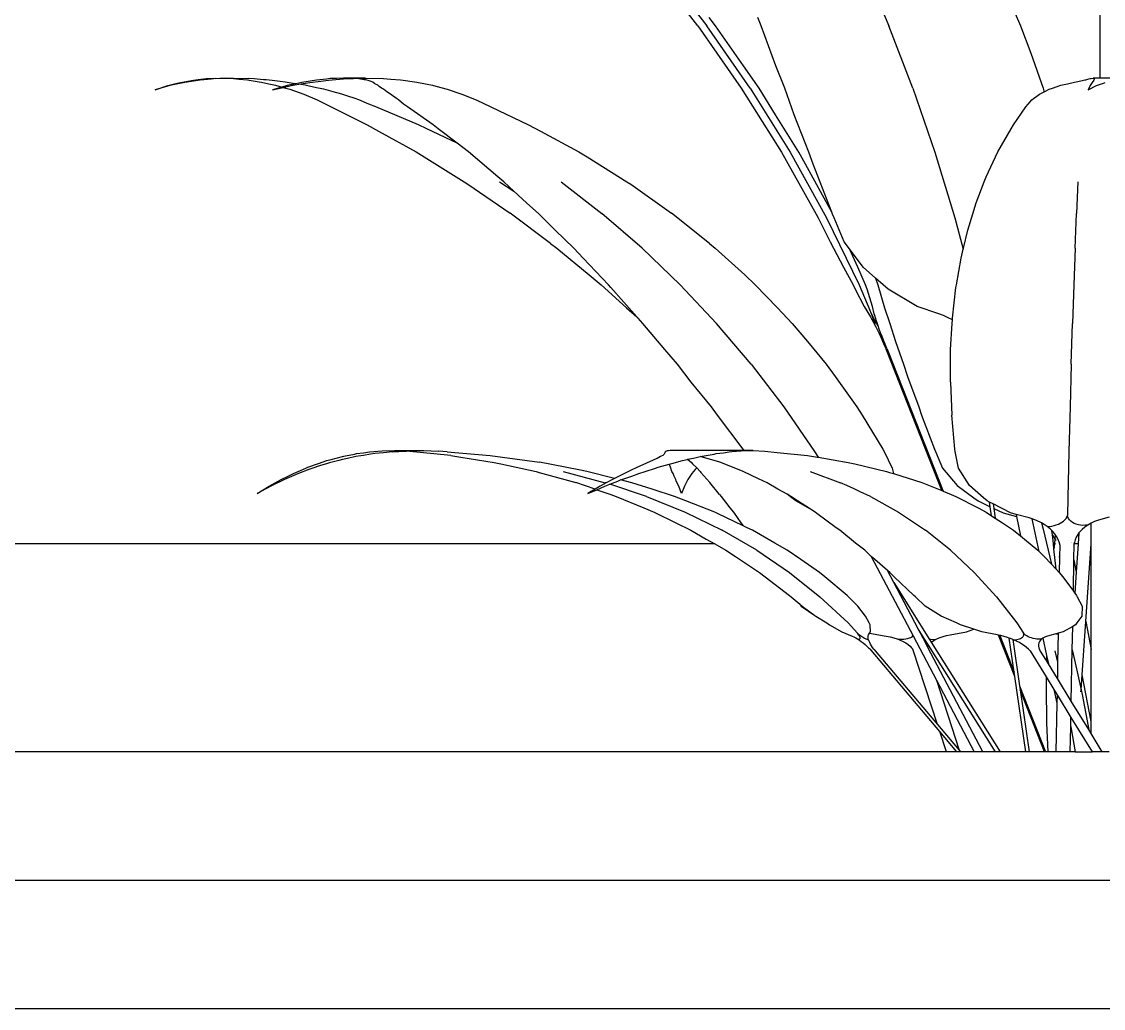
# Model space of a CAD drawing. Header units: metres. Extents: x 244.4 to 340.3, y -4.1 to 64.3.
# Drawn here: x 253.8587 to 254.28, y 7.2895 to 7.674 of the extents above; entities that cross this region are included whole.
import ezdxf

# ---------------------------------------------------------------- set-up
doc = ezdxf.new("R2010")
doc.units = ezdxf.units.M
doc.layers.add('Edges', color=7, linetype='Continuous')

# ---------------------------------------------------------------- blocks, each defined once
blk = doc.blocks.new('Novo+Sobrado2m fr')
for p, q in [((-1.30942, -1.56527), (-1.30942, -1.29382)), ((-1.46616, -1.54489), (-1.48433, -1.52138)), ((-1.48083, -1.52138), (-1.46263, -1.54489)), ((-1.40168, -1.52138), (-1.39167, -1.54489)), ((-1.34454, -1.53528), (-1.34046, -1.54489)), ((-1.45921, -1.54489), (-1.46174, -1.54162)), ((-1.44141, -1.54489), (-1.44273, -1.54162)), ((-1.46616, -1.54489), (-1.45869, -1.5556)), ((-1.44573, -1.56914), (-1.46263, -1.54489)), ((-1.44835, -1.56044), (-1.45921, -1.54489)), ((-1.43575, -1.56044), (-1.44141, -1.54489)), ((-1.38237, -1.56914), (-1.39167, -1.54489)), ((-1.34046, -1.54489), (-1.33637, -1.5556)), ((-1.45869, -1.5556), (-1.44923, -1.56914)), ((-1.33637, -1.5556), (-1.33164, -1.56914)), ((-1.4423, -1.56914), (-1.44835, -1.56044)), ((-1.43228, -1.56914), (-1.43575, -1.56044)), ((-1.67259, -1.56819), (-1.66891, -1.56724)), ((-1.66598, -1.56693), (-1.67178, -1.56819)), ((-1.66891, -1.56724), (-1.66764, -1.56693)), ((-1.66764, -1.56693), (-1.66479, -1.56641)), ((-1.66003, -1.56602), (-1.66598, -1.56693)), ((-1.66479, -1.56641), (-1.6626, -1.56602)), ((-1.6626, -1.56602), (-1.66071, -1.56581)), ((-1.66071, -1.56581), (-1.65749, -1.56547)), ((-1.65566, -1.56562), (-1.66003, -1.56602)), ((-1.65749, -1.56547), (-1.65228, -1.56527)), ((-1.65392, -1.56547), (-1.65566, -1.56562)), ((-1.65392, -1.56547), (-1.64994, -1.56534)), ((-1.65228, -1.56527), (-1.64763, -1.56527)), ((-1.65228, -1.56527), (-1.64994, -1.56534)), ((-1.64697, -1.56543), (-1.64994, -1.56534)), ((-1.64763, -1.56527), (-1.6411, -1.56543)), ((-1.64697, -1.56543), (-1.64477, -1.56565)), ((-1.64477, -1.56565), (-1.6416, -1.56595)), ((-1.6416, -1.56595), (-1.64084, -1.56608)), ((-1.63893, -1.5656), (-1.6411, -1.56543)), ((-1.64084, -1.56608), (-1.63698, -1.56669)), ((-1.63531, -1.56587), (-1.63893, -1.5656)), ((-1.63698, -1.56669), (-1.63615, -1.56682)), ((-1.63615, -1.56682), (-1.63319, -1.56749)), ((-1.63425, -1.56595), (-1.63531, -1.56587)), ((-1.63197, -1.56623), (-1.63425, -1.56595)), ((-1.62885, -1.5666), (-1.63197, -1.56623)), ((-1.62687, -1.56682), (-1.62885, -1.5666)), ((-1.62302, -1.56743), (-1.62687, -1.56682)), ((-1.62277, -1.56747), (-1.62302, -1.56743)), ((-1.62034, -1.56693), (-1.62277, -1.56747)), ((-1.6215, -1.56767), (-1.61901, -1.56724)), ((-1.61471, -1.56602), (-1.62034, -1.56693)), ((-1.61901, -1.56724), (-1.61725, -1.56693)), ((-1.61725, -1.56693), (-1.61297, -1.56641)), ((-1.61076, -1.56562), (-1.61471, -1.56602)), ((-1.61297, -1.56641), (-1.60993, -1.56602)), ((-1.60929, -1.56547), (-1.61076, -1.56562)), ((-1.60993, -1.56602), (-1.60711, -1.56581)), ((-1.60693, -1.56538), (-1.60929, -1.56547)), ((-1.60711, -1.56581), (-1.60267, -1.56547)), ((-1.60417, -1.56527), (-1.60693, -1.56538)), ((-1.59553, -1.56527), (-1.60417, -1.56527)), ((-1.60267, -1.56547), (-1.60031, -1.56541)), ((-1.60031, -1.56541), (-1.59553, -1.56527)), ((-1.59954, -1.56543), (-1.60031, -1.56541)), ((-1.59815, -1.5656), (-1.59954, -1.56543)), ((-1.5961, -1.56587), (-1.59815, -1.5656)), ((-1.59558, -1.56595), (-1.5961, -1.56587)), ((-1.59452, -1.56623), (-1.59558, -1.56595)), ((-1.59553, -1.56527), (-1.58862, -1.56543)), ((-1.59333, -1.5666), (-1.59452, -1.56623)), ((-1.59277, -1.56682), (-1.59333, -1.5666)), ((-1.5919, -1.56743), (-1.59277, -1.56682)), ((-1.59084, -1.56805), (-1.5919, -1.56743)), ((-1.58862, -1.56543), (-1.58577, -1.56565)), ((-1.58577, -1.56565), (-1.58192, -1.56595)), ((-1.58192, -1.56595), (-1.58097, -1.56608)), ((-1.58097, -1.56608), (-1.57644, -1.56669)), ((-1.57644, -1.56669), (-1.57552, -1.56682)), ((-1.57552, -1.56682), (-1.57219, -1.56749)), ((-1.32474, -1.56805), (-1.32217, -1.56743)), ((-1.32217, -1.56743), (-1.31942, -1.56682)), ((-1.31942, -1.56682), (-1.31814, -1.5666)), ((-1.31814, -1.5666), (-1.31645, -1.56623)), ((-1.31645, -1.56623), (-1.31544, -1.56595)), ((-1.31544, -1.56595), (-1.315, -1.56587)), ((-1.315, -1.56587), (-1.31379, -1.5656)), ((-1.31379, -1.5656), (-1.31325, -1.56543)), ((-1.31247, -1.56693), (-1.31326, -1.56819)), ((-1.31325, -1.56543), (-1.31286, -1.56539)), ((-1.31286, -1.56539), (-1.3122, -1.56529)), ((-1.31192, -1.56602), (-1.31247, -1.56693)), ((-1.3122, -1.56529), (-1.31212, -1.56527)), ((-1.31212, -1.56527), (-1.31182, -1.56538)), ((-1.30942, -1.56527), (-1.31212, -1.56527)), ((-1.31173, -1.56562), (-1.31192, -1.56602)), ((-1.31182, -1.56538), (-1.31177, -1.56547)), ((-1.31177, -1.56547), (-1.31173, -1.56562)), ((-1.3108, -1.56819), (-1.30816, -1.56724)), ((-1.298, -1.56527), (-1.30942, -1.56527)), ((-1.30816, -1.56724), (-1.30742, -1.56693)), ((-1.67178, -1.56819), (-1.67748, -1.56979)), ((-1.67748, -1.56979), (-1.67259, -1.56819)), ((-1.63319, -1.56749), (-1.63062, -1.56805)), ((-1.62811, -1.56876), (-1.63178, -1.56979)), ((-1.63178, -1.56979), (-1.62768, -1.56888)), ((-1.63062, -1.56805), (-1.6294, -1.5684)), ((-1.6294, -1.5684), (-1.62811, -1.56876)), ((-1.62607, -1.56819), (-1.62811, -1.56876)), ((-1.62768, -1.56888), (-1.62456, -1.56819)), ((-1.62768, -1.56888), (-1.62507, -1.56962)), ((-1.62277, -1.56747), (-1.62607, -1.56819)), ((-1.62507, -1.56962), (-1.61965, -1.57153)), ((-1.62456, -1.56819), (-1.6215, -1.56767)), ((-1.61913, -1.56805), (-1.6215, -1.56767)), ((-1.61965, -1.57153), (-1.6144, -1.57378)), ((-1.61703, -1.56849), (-1.61913, -1.56805)), ((-1.61406, -1.56912), (-1.61703, -1.56849)), ((-1.61175, -1.56962), (-1.61406, -1.56912)), ((-1.60818, -1.57058), (-1.61175, -1.56962)), ((-1.60475, -1.57153), (-1.60818, -1.57058)), ((-1.60244, -1.5723), (-1.60475, -1.57153)), ((-1.59027, -1.56849), (-1.59084, -1.56805)), ((-1.58933, -1.56912), (-1.59027, -1.56849)), ((-1.58851, -1.56962), (-1.58933, -1.56912)), ((-1.58722, -1.57058), (-1.58851, -1.56962)), ((-1.5858, -1.57153), (-1.58722, -1.57058)), ((-1.58482, -1.5723), (-1.5858, -1.57153)), ((-1.57219, -1.56749), (-1.56947, -1.56805)), ((-1.56947, -1.56805), (-1.56816, -1.5684)), ((-1.56816, -1.5684), (-1.56373, -1.56962)), ((-1.56373, -1.56962), (-1.55809, -1.57153)), ((-1.55809, -1.57153), (-1.55253, -1.57378)), ((-1.44923, -1.56914), (-1.44479, -1.57623)), ((-1.44573, -1.56914), (-1.43018, -1.59409)), ((-1.43584, -1.57951), (-1.4423, -1.56914)), ((-1.42857, -1.57951), (-1.43228, -1.56914)), ((-1.38237, -1.56914), (-1.37382, -1.59409)), ((-1.33412, -1.5723), (-1.33299, -1.57153)), ((-1.33299, -1.57153), (-1.33126, -1.57058)), ((-1.33164, -1.56914), (-1.33129, -1.57027)), ((-1.33129, -1.57027), (-1.33092, -1.57042)), ((-1.33129, -1.57027), (-1.3312, -1.57055)), ((-1.33126, -1.57058), (-1.3312, -1.57055)), ((-1.3312, -1.57055), (-1.33092, -1.57042)), ((-1.33092, -1.57042), (-1.32925, -1.56962)), ((-1.32925, -1.56962), (-1.32794, -1.56912)), ((-1.32794, -1.56912), (-1.32612, -1.56849)), ((-1.32612, -1.56849), (-1.32474, -1.56805)), ((-1.31326, -1.56819), (-1.31414, -1.56979)), ((-1.31414, -1.56979), (-1.3108, -1.56819)), ((-1.6144, -1.57378), (-1.60897, -1.57648)), ((-1.59964, -1.57326), (-1.60244, -1.5723)), ((-1.59814, -1.57378), (-1.59964, -1.57326)), ((-1.59425, -1.57535), (-1.59814, -1.57378)), ((-1.59161, -1.57644), (-1.59425, -1.57535)), ((-1.58353, -1.57326), (-1.58482, -1.5723)), ((-1.58276, -1.57378), (-1.58353, -1.57326)), ((-1.58076, -1.57535), (-1.58276, -1.57378)), ((-1.57925, -1.57644), (-1.58076, -1.57535)), ((-1.55253, -1.57378), (-1.54672, -1.57648)), ((-1.33835, -1.57644), (-1.33748, -1.57535)), ((-1.33748, -1.57535), (-1.33597, -1.57378)), ((-1.33597, -1.57378), (-1.33537, -1.57326)), ((-1.33537, -1.57326), (-1.33412, -1.5723)), ((-1.60897, -1.57648), (-1.59492, -1.58342)), ((-1.57498, -1.58342), (-1.59161, -1.57644)), ((-1.56918, -1.58342), (-1.57925, -1.57644)), ((-1.54672, -1.57648), (-1.5321, -1.58342)), ((-1.44479, -1.57623), (-1.43358, -1.59409)), ((-1.4268, -1.59409), (-1.43584, -1.57951)), ((-1.42285, -1.59409), (-1.42857, -1.57951)), ((-1.34314, -1.58342), (-1.33835, -1.57644)), ((-1.59492, -1.58342), (-1.59048, -1.58591)), ((-1.57173, -1.58496), (-1.57498, -1.58342)), ((-1.56725, -1.58496), (-1.56918, -1.58342)), ((-1.5321, -1.58342), (-1.52743, -1.58591)), ((-1.34412, -1.58496), (-1.34314, -1.58342)), ((-1.59048, -1.58591), (-1.57582, -1.59405)), ((-1.55991, -1.59061), (-1.57173, -1.58496)), ((-1.55991, -1.59061), (-1.56725, -1.58496)), ((-1.52743, -1.58591), (-1.51248, -1.59405)), ((-1.34928, -1.59402), (-1.34412, -1.58496)), ((-1.55548, -1.59402), (-1.55991, -1.59061)), ((-1.57582, -1.59405), (-1.57273, -1.59598)), ((-1.57273, -1.59598), (-1.55713, -1.60563)), ((-1.54406, -1.6037), (-1.55548, -1.59402)), ((-1.51248, -1.59405), (-1.5093, -1.59598)), ((-1.5093, -1.59598), (-1.49376, -1.60563)), ((-1.43358, -1.59409), (-1.42, -1.61832)), ((-1.43018, -1.59409), (-1.41601, -1.61966)), ((-1.42421, -1.5988), (-1.4268, -1.59409)), ((-1.42119, -1.5988), (-1.42285, -1.59409)), ((-1.37382, -1.59409), (-1.36603, -1.61966)), ((-1.3538, -1.6037), (-1.34928, -1.59402)), ((-1.41396, -1.6175), (-1.42421, -1.5988)), ((-1.41396, -1.6175), (-1.42119, -1.5988)), ((-1.54171, -1.60563), (-1.54406, -1.6037)), ((-1.35458, -1.60563), (-1.3538, -1.6037)), ((-1.55713, -1.60563), (-1.55566, -1.60664)), ((-1.55566, -1.60664), (-1.53925, -1.61787)), ((-1.54335, -1.60563), (-1.53779, -1.60925)), ((-1.53779, -1.60925), (-1.54171, -1.60563)), ((-1.53282, -1.61385), (-1.53779, -1.60925)), ((-1.51939, -1.60563), (-1.50349, -1.618)), ((-1.49376, -1.60563), (-1.49229, -1.60664)), ((-1.49229, -1.60664), (-1.47637, -1.61787)), ((-1.35769, -1.61385), (-1.35458, -1.60563)), ((-1.31809, -1.60563), (-1.31865, -1.618)), ((-1.52355, -1.62967), (-1.53925, -1.61787)), ((-1.52804, -1.61813), (-1.53282, -1.61385)), ((-1.48785, -1.63153), (-1.50349, -1.618)), ((-1.4616, -1.62967), (-1.47637, -1.61787)), ((-1.41364, -1.61832), (-1.41396, -1.6175)), ((-1.35906, -1.61813), (-1.35769, -1.61385)), ((-1.31921, -1.63153), (-1.31865, -1.618)), ((-1.52174, -1.62445), (-1.52804, -1.61813)), ((-1.42, -1.61832), (-1.41925, -1.61966)), ((-1.41925, -1.61966), (-1.4146, -1.629)), ((-1.41601, -1.61966), (-1.40326, -1.6458)), ((-1.41302, -1.61966), (-1.41364, -1.61832)), ((-1.40912, -1.629), (-1.41302, -1.61966)), ((-1.36603, -1.61966), (-1.36276, -1.63187)), ((-1.36096, -1.62445), (-1.35906, -1.61813)), ((-1.51445, -1.63153), (-1.52174, -1.62445)), ((-1.36268, -1.63153), (-1.36096, -1.62445)), ((-1.52355, -1.62967), (-1.52105, -1.63153)), ((-1.4616, -1.62967), (-1.45933, -1.63153)), ((-1.4146, -1.629), (-1.40941, -1.63896)), ((-1.40705, -1.63179), (-1.40912, -1.629)), ((-1.52105, -1.63153), (-1.50843, -1.64196)), ((-1.51081, -1.63548), (-1.51445, -1.63153)), ((-1.48785, -1.63153), (-1.47301, -1.64579)), ((-1.45933, -1.63153), (-1.44785, -1.64196)), ((-1.40378, -1.63896), (-1.40705, -1.63179)), ((-1.40173, -1.63896), (-1.40705, -1.63179)), ((-1.36359, -1.63548), (-1.36276, -1.63187)), ((-1.36276, -1.63187), (-1.36268, -1.63153)), ((-1.31921, -1.63153), (-1.31973, -1.64579)), ((-1.50095, -1.64579), (-1.51081, -1.63548)), ((-1.40941, -1.63896), (-1.40566, -1.6458)), ((-1.40086, -1.6458), (-1.40378, -1.63896)), ((-1.39694, -1.64315), (-1.40173, -1.63896)), ((-1.3654, -1.64579), (-1.36359, -1.63548)), ((-1.50843, -1.64196), (-1.50373, -1.64579)), ((-1.44785, -1.64196), (-1.44376, -1.64579)), ((-1.39694, -1.64315), (-1.39606, -1.64579)), ((-1.39391, -1.6458), (-1.39694, -1.64315)), ((-1.50373, -1.64579), (-1.49386, -1.65471)), ((-1.5, -1.6469), (-1.50095, -1.64579)), ((-1.48993, -1.65822), (-1.5, -1.6469)), ((-1.47301, -1.64579), (-1.45884, -1.66088)), ((-1.44376, -1.64579), (-1.43512, -1.65471)), ((-1.40566, -1.6458), (-1.40482, -1.64755)), ((-1.40326, -1.6458), (-1.39908, -1.65566)), ((-1.40022, -1.64755), (-1.40086, -1.6458)), ((-1.39606, -1.64579), (-1.39341, -1.65471)), ((-1.39199, -1.64755), (-1.39391, -1.6458)), ((-1.36694, -1.65878), (-1.36558, -1.6469)), ((-1.36558, -1.6469), (-1.3654, -1.64579)), ((-1.31973, -1.64579), (-1.32023, -1.66088)), ((-1.40482, -1.64755), (-1.40131, -1.65423)), ((-1.39806, -1.65423), (-1.40022, -1.64755)), ((-1.38066, -1.65423), (-1.39199, -1.64755)), ((-1.49386, -1.65471), (-1.48993, -1.65822)), ((-1.43512, -1.65471), (-1.42934, -1.66088)), ((-1.40131, -1.65423), (-1.39886, -1.65825)), ((-1.39872, -1.65652), (-1.39908, -1.65566)), ((-1.39871, -1.65649), (-1.39908, -1.65566)), ((-1.39738, -1.65708), (-1.39806, -1.65423)), ((-1.39341, -1.65471), (-1.39129, -1.66088)), ((-1.37227, -1.65708), (-1.38066, -1.65423)), ((-1.48942, -1.65878), (-1.48993, -1.65822)), ((-1.48749, -1.66088), (-1.48942, -1.65878)), ((-1.39886, -1.65825), (-1.39842, -1.65903)), ((-1.39839, -1.65736), (-1.39872, -1.65652)), ((-1.39834, -1.6573), (-1.39871, -1.65649)), ((-1.39842, -1.65903), (-1.39793, -1.65995)), ((-1.39808, -1.65815), (-1.39839, -1.65736)), ((-1.39799, -1.65806), (-1.39834, -1.6573)), ((-1.39781, -1.65888), (-1.39808, -1.65815)), ((-1.39765, -1.65877), (-1.39799, -1.65806)), ((-1.39793, -1.65995), (-1.3974, -1.661)), ((-1.39758, -1.65953), (-1.39781, -1.65888)), ((-1.39733, -1.65943), (-1.39765, -1.65877)), ((-1.3974, -1.66008), (-1.39758, -1.65953)), ((-1.39726, -1.66054), (-1.3974, -1.66008)), ((-1.3972, -1.65779), (-1.39738, -1.65708)), ((-1.39703, -1.66002), (-1.39733, -1.65943)), ((-1.39696, -1.65862), (-1.3972, -1.65779)), ((-1.39676, -1.66053), (-1.39703, -1.66002)), ((-1.39666, -1.65957), (-1.39696, -1.65862)), ((-1.3963, -1.66064), (-1.39666, -1.65957)), ((-1.37042, -1.65779), (-1.37227, -1.65708)), ((-1.36861, -1.65862), (-1.37042, -1.65779)), ((-1.36698, -1.6595), (-1.36861, -1.65862)), ((-1.36707, -1.66088), (-1.36698, -1.6595)), ((-1.36698, -1.6595), (-1.36694, -1.65878)), ((-1.47902, -1.67106), (-1.48749, -1.66088)), ((-1.44536, -1.67676), (-1.45884, -1.66088)), ((-1.42934, -1.66088), (-1.42339, -1.66789)), ((-1.3974, -1.661), (-1.39682, -1.66216)), ((-1.3974, -1.661), (-1.39726, -1.66116)), ((-1.39718, -1.66088), (-1.39726, -1.66054)), ((-1.39726, -1.66116), (-1.39718, -1.66119)), ((-1.39715, -1.6611), (-1.39718, -1.66088)), ((-1.39718, -1.66119), (-1.39715, -1.6611)), ((-1.39682, -1.66216), (-1.3962, -1.66343)), ((-1.39651, -1.66097), (-1.39676, -1.66053)), ((-1.3963, -1.66132), (-1.39651, -1.66097)), ((-1.39589, -1.66182), (-1.3963, -1.66064)), ((-1.39613, -1.66158), (-1.3963, -1.66132)), ((-1.3962, -1.66343), (-1.39556, -1.66479)), ((-1.39599, -1.66175), (-1.39613, -1.66158)), ((-1.39589, -1.66182), (-1.39599, -1.66175)), ((-1.39544, -1.6631), (-1.39589, -1.66182)), ((-1.39493, -1.66446), (-1.39544, -1.6631)), ((-1.39129, -1.66088), (-1.38912, -1.66789)), ((-1.36766, -1.67106), (-1.36707, -1.66088)), ((-1.3207, -1.67676), (-1.32023, -1.66088)), ((-1.42339, -1.66789), (-1.41613, -1.67676)), ((-1.39556, -1.66479), (-1.3949, -1.66622)), ((-1.39438, -1.6659), (-1.39493, -1.66446)), ((-1.3949, -1.66622), (-1.39422, -1.66772)), ((-1.39379, -1.66741), (-1.39438, -1.6659)), ((-1.39422, -1.66772), (-1.39353, -1.66927)), ((-1.39317, -1.66898), (-1.39379, -1.66741)), ((-1.38912, -1.66789), (-1.38598, -1.67676)), ((-1.47411, -1.67676), (-1.47902, -1.67106)), ((-1.39353, -1.66927), (-1.3928, -1.67084)), ((-1.39252, -1.67058), (-1.39317, -1.66898)), ((-1.39253, -1.67153), (-1.3928, -1.67084)), ((-1.3711, -1.72601), (-1.39253, -1.67153)), ((-1.39252, -1.67058), (-1.39242, -1.67085)), ((-1.39242, -1.67085), (-1.39185, -1.67222)), ((-1.39185, -1.67222), (-1.37062, -1.72621)), ((-1.3677, -1.67676), (-1.36766, -1.67106)), ((-1.46872, -1.68367), (-1.47411, -1.67676)), ((-1.44536, -1.67676), (-1.43261, -1.6934)), ((-1.41613, -1.67676), (-1.41264, -1.68149)), ((-1.38598, -1.67676), (-1.38445, -1.68149)), ((-1.36774, -1.68367), (-1.3677, -1.67676)), ((-1.3207, -1.67676), (-1.32115, -1.6934)), ((-1.46086, -1.6934), (-1.46872, -1.68367)), ((-1.41264, -1.68149), (-1.40418, -1.6934)), ((-1.38445, -1.68149), (-1.3801, -1.6934)), ((-1.36774, -1.68367), (-1.36719, -1.69659)), ((-1.45852, -1.69659), (-1.46086, -1.6934)), ((-1.43261, -1.6934), (-1.42062, -1.71074)), ((-1.40418, -1.6934), (-1.40217, -1.69659)), ((-1.3801, -1.6934), (-1.37898, -1.69659)), ((-1.32115, -1.6934), (-1.32158, -1.71074)), ((-1.44844, -1.70983), (-1.45852, -1.69659)), ((-1.40217, -1.69659), (-1.39408, -1.70983)), ((-1.37898, -1.69659), (-1.374, -1.70983)), ((-1.366, -1.70983), (-1.36719, -1.69659)), ((-1.59405, -1.7109), (-1.58907, -1.7105)), ((-1.58907, -1.7105), (-1.58423, -1.7104)), ((-1.58524, -1.7109), (-1.58001, -1.71057)), ((-1.58423, -1.7104), (-1.5728, -1.7104)), ((-1.58423, -1.7104), (-1.58001, -1.71057)), ((-1.58001, -1.71057), (-1.57955, -1.71059)), ((-1.56232, -1.71234), (-1.57955, -1.71059)), ((-1.5728, -1.7104), (-1.56709, -1.71059)), ((-1.56374, -1.71088), (-1.56709, -1.71059)), ((-1.47839, -1.71063), (-1.47869, -1.71079)), ((-1.47806, -1.7105), (-1.47839, -1.71063)), ((-1.47755, -1.71045), (-1.47806, -1.7105)), ((-1.47686, -1.7104), (-1.47755, -1.71045)), ((-1.44798, -1.7104), (-1.47686, -1.7104)), ((-1.45284, -1.71081), (-1.44921, -1.7105)), ((-1.44921, -1.7105), (-1.44459, -1.7104)), ((-1.44798, -1.7104), (-1.44844, -1.70983)), ((-1.44459, -1.7104), (-1.44798, -1.7104)), ((-1.44459, -1.7104), (-1.44003, -1.71059)), ((-1.44003, -1.71059), (-1.43526, -1.71108)), ((-1.39408, -1.70983), (-1.39357, -1.71074)), ((-1.374, -1.70983), (-1.37359, -1.71074)), ((-1.36583, -1.71074), (-1.366, -1.70983)), ((-1.6139, -1.71538), (-1.61058, -1.71432)), ((-1.61058, -1.71432), (-1.60898, -1.71383)), ((-1.60596, -1.71421), (-1.60959, -1.71517)), ((-1.60898, -1.71383), (-1.60695, -1.7133)), ((-1.60695, -1.7133), (-1.60403, -1.71256)), ((-1.60448, -1.71383), (-1.60596, -1.71421)), ((-1.60255, -1.71342), (-1.60448, -1.71383)), ((-1.60403, -1.71256), (-1.60334, -1.71242)), ((-1.60334, -1.71242), (-1.59981, -1.71173)), ((-1.59934, -1.71275), (-1.60255, -1.71342)), ((-1.59981, -1.71173), (-1.59905, -1.71158)), ((-1.5984, -1.71256), (-1.59934, -1.71275)), ((-1.59905, -1.71158), (-1.59637, -1.71121)), ((-1.5964, -1.71225), (-1.5984, -1.71256)), ((-1.59366, -1.71184), (-1.5964, -1.71225)), ((-1.59637, -1.71121), (-1.59405, -1.7109)), ((-1.59194, -1.71158), (-1.59366, -1.71184)), ((-1.58861, -1.71125), (-1.59194, -1.71158)), ((-1.58524, -1.7109), (-1.58861, -1.71125)), ((-1.56374, -1.71088), (-1.54703, -1.71234)), ((-1.56232, -1.71234), (-1.55841, -1.71296)), ((-1.55841, -1.71296), (-1.54551, -1.71498)), ((-1.54703, -1.71234), (-1.52785, -1.71497)), ((-1.48373, -1.71421), (-1.48588, -1.71517)), ((-1.48297, -1.71383), (-1.48373, -1.71421)), ((-1.482, -1.71342), (-1.48297, -1.71383)), ((-1.48066, -1.71275), (-1.482, -1.71342)), ((-1.48036, -1.71256), (-1.48066, -1.71275)), ((-1.47976, -1.71225), (-1.48036, -1.71256)), ((-1.47922, -1.71184), (-1.47976, -1.71225)), ((-1.47907, -1.71158), (-1.47922, -1.71184)), ((-1.47904, -1.71125), (-1.47907, -1.71158)), ((-1.47881, -1.7109), (-1.47904, -1.71125)), ((-1.47869, -1.71079), (-1.47881, -1.7109)), ((-1.47632, -1.71538), (-1.47213, -1.71432)), ((-1.47213, -1.71432), (-1.47025, -1.71383)), ((-1.47025, -1.71383), (-1.47011, -1.7138)), ((-1.47011, -1.7138), (-1.46777, -1.7133)), ((-1.47011, -1.7138), (-1.46865, -1.71498)), ((-1.46777, -1.7133), (-1.46524, -1.71274)), ((-1.46524, -1.71274), (-1.46445, -1.71256)), ((-1.45758, -1.71497), (-1.46524, -1.71274)), ((-1.46445, -1.71256), (-1.46363, -1.71242)), ((-1.46363, -1.71242), (-1.45976, -1.71173)), ((-1.45976, -1.71173), (-1.45899, -1.71158)), ((-1.45899, -1.71158), (-1.45618, -1.71121)), ((-1.45618, -1.71121), (-1.45393, -1.7109)), ((-1.45393, -1.7109), (-1.45284, -1.71081)), ((-1.43526, -1.71108), (-1.42338, -1.71234)), ((-1.42338, -1.71234), (-1.41958, -1.71296)), ((-1.42062, -1.71074), (-1.41921, -1.71302)), ((-1.41958, -1.71296), (-1.41921, -1.71302)), ((-1.41921, -1.71302), (-1.40754, -1.71498)), ((-1.39357, -1.71074), (-1.39038, -1.71718)), ((-1.37359, -1.71074), (-1.37087, -1.71718)), ((-1.36465, -1.71718), (-1.36583, -1.71074)), ((-1.32158, -1.71074), (-1.32197, -1.72876)), ((-1.6236, -1.7193), (-1.62181, -1.7185)), ((-1.62181, -1.7185), (-1.61878, -1.7172)), ((-1.61763, -1.71779), (-1.62163, -1.7193)), ((-1.61878, -1.7172), (-1.61798, -1.7169)), ((-1.61798, -1.7169), (-1.6139, -1.71538)), ((-1.61605, -1.7172), (-1.61763, -1.71779)), ((-1.61351, -1.71638), (-1.61605, -1.7172)), ((-1.61034, -1.71538), (-1.61351, -1.71638)), ((-1.60959, -1.71517), (-1.61034, -1.71538)), ((-1.54551, -1.71498), (-1.54281, -1.71557)), ((-1.54281, -1.71557), (-1.52916, -1.71852)), ((-1.52916, -1.71852), (-1.52789, -1.71888)), ((-1.52789, -1.71888), (-1.51363, -1.72285)), ((-1.51244, -1.71793), (-1.52785, -1.71497)), ((-1.5186, -1.71852), (-1.5022, -1.7229)), ((-1.5094, -1.71852), (-1.51244, -1.71793)), ((-1.49855, -1.72125), (-1.5094, -1.71852)), ((-1.49153, -1.71779), (-1.49472, -1.7193)), ((-1.49036, -1.7172), (-1.49153, -1.71779)), ((-1.4885, -1.71638), (-1.49036, -1.7172)), ((-1.48915, -1.7193), (-1.48661, -1.7185)), ((-1.48638, -1.71538), (-1.4885, -1.71638)), ((-1.48661, -1.7185), (-1.48265, -1.7172)), ((-1.48588, -1.71517), (-1.48638, -1.71538)), ((-1.48265, -1.7172), (-1.48154, -1.7169)), ((-1.48154, -1.7169), (-1.47727, -1.71565)), ((-1.47727, -1.71565), (-1.47632, -1.71538)), ((-1.47684, -1.7169), (-1.47727, -1.71565)), ((-1.47666, -1.7172), (-1.47684, -1.7169)), ((-1.4762, -1.7185), (-1.47666, -1.7172)), ((-1.47574, -1.7193), (-1.4762, -1.7185)), ((-1.46865, -1.71498), (-1.46816, -1.71557)), ((-1.46722, -1.71779), (-1.4685, -1.7193)), ((-1.46816, -1.71557), (-1.46656, -1.71716)), ((-1.46662, -1.7172), (-1.46722, -1.71779)), ((-1.46656, -1.71716), (-1.46662, -1.7172)), ((-1.46656, -1.71716), (-1.46519, -1.71852)), ((-1.46519, -1.71852), (-1.46492, -1.71888)), ((-1.46492, -1.71888), (-1.46143, -1.72285)), ((-1.45001, -1.71793), (-1.45758, -1.71497)), ((-1.44841, -1.71852), (-1.45001, -1.71793)), ((-1.44246, -1.72143), (-1.44841, -1.71852)), ((-1.42242, -1.71852), (-1.41053, -1.7229)), ((-1.40754, -1.71498), (-1.40497, -1.71557)), ((-1.40497, -1.71557), (-1.39259, -1.71852)), ((-1.39259, -1.71852), (-1.39141, -1.71888)), ((-1.39141, -1.71888), (-1.38989, -1.71936)), ((-1.39038, -1.71718), (-1.38989, -1.71936)), ((-1.37087, -1.71718), (-1.36506, -1.72405)), ((-1.36036, -1.72405), (-1.36465, -1.71718)), ((-1.63311, -1.72426), (-1.62959, -1.7223)), ((-1.62711, -1.72165), (-1.63249, -1.72426)), ((-1.62959, -1.7223), (-1.62838, -1.72165)), ((-1.62838, -1.72165), (-1.62567, -1.7203)), ((-1.62163, -1.7193), (-1.62711, -1.72165)), ((-1.62567, -1.7203), (-1.6236, -1.7193)), ((-1.50611, -1.72544), (-1.51363, -1.72285)), ((-1.50185, -1.72302), (-1.50413, -1.72426)), ((-1.50185, -1.72302), (-1.5022, -1.7229)), ((-1.49935, -1.72165), (-1.50185, -1.72302)), ((-1.5004, -1.7235), (-1.49733, -1.7223)), ((-1.49855, -1.72125), (-1.49935, -1.72165)), ((-1.49472, -1.7193), (-1.49855, -1.72125)), ((-1.49733, -1.7223), (-1.4962, -1.72184)), ((-1.4962, -1.72184), (-1.49575, -1.72165)), ((-1.49185, -1.72294), (-1.4962, -1.72184)), ((-1.49575, -1.72165), (-1.49188, -1.7203)), ((-1.49188, -1.7203), (-1.48915, -1.7193)), ((-1.48395, -1.72544), (-1.49185, -1.72294)), ((-1.47541, -1.7203), (-1.47574, -1.7193)), ((-1.4747, -1.72165), (-1.47541, -1.7203)), ((-1.47451, -1.7223), (-1.4747, -1.72165)), ((-1.47358, -1.72426), (-1.47451, -1.7223)), ((-1.47001, -1.72165), (-1.47129, -1.72426)), ((-1.4685, -1.7193), (-1.47001, -1.72165)), ((-1.4577, -1.72751), (-1.46143, -1.72285)), ((-1.43918, -1.72294), (-1.44246, -1.72143)), ((-1.43492, -1.72544), (-1.43918, -1.72294)), ((-1.40813, -1.72399), (-1.41053, -1.7229)), ((-1.38989, -1.71936), (-1.37888, -1.72285)), ((-1.37888, -1.72285), (-1.3711, -1.72601)), ((-1.63249, -1.72426), (-1.63781, -1.72711)), ((-1.63781, -1.72711), (-1.63311, -1.72426)), ((-1.50611, -1.72544), (-1.50893, -1.72711)), ((-1.50893, -1.72711), (-1.50553, -1.72564)), ((-1.50413, -1.72426), (-1.50611, -1.72544)), ((-1.50553, -1.72564), (-1.50237, -1.72426)), ((-1.50553, -1.72564), (-1.50008, -1.72751)), ((-1.50237, -1.72426), (-1.5004, -1.7235)), ((-1.49891, -1.72399), (-1.5004, -1.7235)), ((-1.50008, -1.72751), (-1.49793, -1.72824)), ((-1.49495, -1.72532), (-1.49891, -1.72399)), ((-1.49162, -1.72642), (-1.49495, -1.72532)), ((-1.48617, -1.72824), (-1.49162, -1.72642)), ((-1.47521, -1.72824), (-1.48395, -1.72544)), ((-1.47247, -1.72711), (-1.47358, -1.72426)), ((-1.47129, -1.72426), (-1.47247, -1.72711)), ((-1.4577, -1.72751), (-1.45703, -1.72824)), ((-1.43134, -1.72743), (-1.43492, -1.72544)), ((-1.42953, -1.72876), (-1.43134, -1.72743)), ((-1.42986, -1.72824), (-1.43134, -1.72743)), ((-1.40526, -1.72532), (-1.40813, -1.72399)), ((-1.40284, -1.72642), (-1.40526, -1.72532)), ((-1.39889, -1.72824), (-1.40284, -1.72642)), ((-1.3711, -1.72601), (-1.37062, -1.72621)), ((-1.37062, -1.72621), (-1.36742, -1.72751)), ((-1.36742, -1.72751), (-1.36568, -1.72824)), ((-1.36506, -1.72405), (-1.3586, -1.72876)), ((-1.35483, -1.72876), (-1.36036, -1.72405)), ((-1.49793, -1.72824), (-1.48712, -1.73275)), ((-1.48617, -1.72824), (-1.47104, -1.7344)), ((-1.47083, -1.72995), (-1.47521, -1.72824)), ((-1.45953, -1.7344), (-1.47083, -1.72995)), ((-1.45703, -1.72824), (-1.45369, -1.73275)), ((-1.42736, -1.72995), (-1.42986, -1.72824)), ((-1.42798, -1.72999), (-1.42953, -1.72876)), ((-1.42229, -1.73322), (-1.42798, -1.72999)), ((-1.42229, -1.73322), (-1.42736, -1.72995)), ((-1.39889, -1.72824), (-1.38792, -1.7344)), ((-1.36568, -1.72824), (-1.35693, -1.73275)), ((-1.3586, -1.72876), (-1.35699, -1.72999)), ((-1.35699, -1.72999), (-1.35225, -1.73225)), ((-1.35343, -1.72999), (-1.35483, -1.72876)), ((-1.35252, -1.73046), (-1.35343, -1.72999)), ((-1.35225, -1.73225), (-1.35252, -1.73046)), ((-1.35109, -1.73118), (-1.35252, -1.73046)), ((-1.35109, -1.73118), (-1.35084, -1.73293)), ((-1.34432, -1.73466), (-1.35109, -1.73118)), ((-1.32197, -1.72876), (-1.32211, -1.73566)), ((-1.48712, -1.73275), (-1.4831, -1.7344)), ((-1.4831, -1.7344), (-1.47472, -1.73855)), ((-1.47104, -1.7344), (-1.45668, -1.74141)), ((-1.45843, -1.73492), (-1.45953, -1.7344)), ((-1.44847, -1.73968), (-1.45843, -1.73492)), ((-1.45369, -1.73275), (-1.45228, -1.7344)), ((-1.45228, -1.7344), (-1.44938, -1.73855)), ((-1.42045, -1.7344), (-1.42229, -1.73322)), ((-1.41978, -1.73492), (-1.42045, -1.7344)), ((-1.41227, -1.74044), (-1.41978, -1.73492)), ((-1.38792, -1.7344), (-1.3775, -1.74141)), ((-1.35693, -1.73275), (-1.35385, -1.7344)), ((-1.35385, -1.7344), (-1.35175, -1.73576)), ((-1.35175, -1.73576), (-1.35225, -1.73225)), ((-1.35175, -1.73576), (-1.35029, -1.73669)), ((-1.35084, -1.73293), (-1.34723, -1.73466)), ((-1.35084, -1.73293), (-1.35029, -1.73669)), ((-1.34723, -1.73466), (-1.34201, -1.73608)), ((-1.34219, -1.73525), (-1.34432, -1.73466)), ((-1.33708, -1.73665), (-1.34219, -1.73525)), ((-1.34219, -1.73525), (-1.34201, -1.73608)), ((-1.32236, -1.73624), (-1.32211, -1.73566)), ((-1.32198, -1.73626), (-1.32211, -1.73566)), ((-1.47472, -1.73855), (-1.46884, -1.74141)), ((-1.44938, -1.73855), (-1.44847, -1.73968)), ((-1.44688, -1.74044), (-1.44847, -1.73968)), ((-1.35029, -1.73669), (-1.3474, -1.73855)), ((-1.3474, -1.73855), (-1.34315, -1.74141)), ((-1.34201, -1.73608), (-1.34038, -1.74363)), ((-1.33586, -1.73703), (-1.33708, -1.73665)), ((-1.33311, -1.74977), (-1.33586, -1.73703)), ((-1.3355, -1.73715), (-1.33586, -1.73703)), ((-1.334, -1.73773), (-1.3355, -1.73715)), ((-1.33257, -1.7384), (-1.334, -1.73773)), ((-1.33226, -1.73857), (-1.33257, -1.7384)), ((-1.33226, -1.73857), (-1.33167, -1.74107)), ((-1.33125, -1.73915), (-1.33226, -1.73857)), ((-1.33003, -1.73997), (-1.33125, -1.73915)), ((-1.33003, -1.73997), (-1.32911, -1.73992)), ((-1.32892, -1.74086), (-1.33003, -1.73997)), ((-1.32911, -1.73992), (-1.32821, -1.7398)), ((-1.32821, -1.7398), (-1.32734, -1.73962)), ((-1.32734, -1.73962), (-1.3265, -1.73937)), ((-1.3265, -1.73937), (-1.3257, -1.73907)), ((-1.3257, -1.73907), (-1.32496, -1.73871)), ((-1.32496, -1.73871), (-1.32428, -1.7383)), ((-1.32428, -1.7383), (-1.32368, -1.73784)), ((-1.32368, -1.73784), (-1.32315, -1.73734)), ((-1.32315, -1.73734), (-1.32271, -1.7368)), ((-1.32271, -1.7368), (-1.32236, -1.73624)), ((-1.32173, -1.73685), (-1.32198, -1.73626)), ((-1.32135, -1.7374), (-1.32173, -1.73685)), ((-1.32085, -1.73791), (-1.32135, -1.7374)), ((-1.32024, -1.73836), (-1.32085, -1.73791)), ((-1.31953, -1.73875), (-1.32024, -1.73836)), ((-1.31875, -1.73907), (-1.31953, -1.73875)), ((-1.31791, -1.73931), (-1.31875, -1.73907)), ((-1.31701, -1.73946), (-1.31791, -1.73931)), ((-1.3161, -1.73953), (-1.31701, -1.73946)), ((-1.31517, -1.73951), (-1.3161, -1.73953)), ((-1.31426, -1.73939), (-1.31544, -1.74021)), ((-1.31426, -1.73939), (-1.31517, -1.73951)), ((-1.31297, -1.73866), (-1.31426, -1.73939)), ((-1.31158, -1.73802), (-1.31297, -1.73866)), ((-1.31297, -1.74676), (-1.31297, -1.73866)), ((-1.3101, -1.73747), (-1.31158, -1.73802)), ((-1.30588, -1.73631), (-1.3101, -1.73747)), ((-1.46884, -1.74141), (-1.46285, -1.74487)), ((-1.44313, -1.74925), (-1.45668, -1.74141)), ((-1.44487, -1.74141), (-1.44688, -1.74044)), ((-1.43611, -1.74644), (-1.44487, -1.74141)), ((-1.41086, -1.74141), (-1.41227, -1.74044)), ((-1.40476, -1.74644), (-1.41086, -1.74141)), ((-1.36766, -1.74925), (-1.3775, -1.74141)), ((-1.34315, -1.74141), (-1.34038, -1.74363)), ((-1.34038, -1.74363), (-1.33882, -1.74487)), ((-1.33167, -1.74107), (-1.3284, -1.75464)), ((-1.32822, -1.74154), (-1.32892, -1.74086)), ((-1.32794, -1.74182), (-1.32822, -1.74154)), ((-1.32802, -1.74328), (-1.32822, -1.74154)), ((-1.32802, -1.74328), (-1.32742, -1.7441)), ((-1.32763, -1.74676), (-1.32802, -1.74328)), ((-1.32709, -1.74283), (-1.32794, -1.74182)), ((-1.32742, -1.7441), (-1.32704, -1.74477)), ((-1.32688, -1.74313), (-1.32709, -1.74283)), ((-1.32688, -1.74313), (-1.32704, -1.74477)), ((-1.32638, -1.74388), (-1.32688, -1.74313)), ((-1.32581, -1.74498), (-1.32638, -1.74388)), ((-1.31875, -1.7441), (-1.31919, -1.74518)), ((-1.31815, -1.74305), (-1.31875, -1.7441)), ((-1.3177, -1.74246), (-1.31815, -1.74305)), ((-1.3177, -1.74246), (-1.31799, -1.74676)), ((-1.31739, -1.74205), (-1.3177, -1.74246)), ((-1.31648, -1.74109), (-1.31739, -1.74205)), ((-1.31544, -1.74021), (-1.31648, -1.74109)), ((-1.45954, -1.74676), (-1.99871, -1.74676)), ((-1.46285, -1.74487), (-1.45954, -1.74676)), ((-1.45954, -1.74676), (-1.45518, -1.74925)), ((-1.43128, -1.74925), (-1.43611, -1.74644)), ((-1.40114, -1.74925), (-1.40476, -1.74644)), ((-1.33882, -1.74487), (-1.33363, -1.74925)), ((-1.32722, -1.74676), (-1.32763, -1.74676)), ((-1.3274, -1.74871), (-1.32763, -1.74676)), ((-1.32722, -1.74676), (-1.3274, -1.74871)), ((-1.32704, -1.74477), (-1.32722, -1.74676)), ((-1.32681, -1.74676), (-1.32722, -1.74676)), ((-1.32704, -1.74477), (-1.3268, -1.74518)), ((-1.3268, -1.74518), (-1.32668, -1.74544)), ((-1.3254, -1.7461), (-1.32581, -1.74498)), ((-1.3254, -1.7461), (-1.32535, -1.74629)), ((-1.32535, -1.74629), (-1.32513, -1.74725)), ((-1.32513, -1.74725), (-1.32521, -1.75188)), ((-1.32069, -1.74623), (-1.32069, -1.74627)), ((-1.32046, -1.74624), (-1.32046, -1.74627)), ((-1.31963, -1.75299), (-1.31952, -1.74676)), ((-1.31952, -1.74676), (-1.31947, -1.74627)), ((-1.31799, -1.74676), (-1.31952, -1.74676)), ((-1.31919, -1.74518), (-1.31947, -1.74627)), ((-1.31799, -1.74676), (-1.31873, -1.75771)), ((-1.31505, -1.77699), (-1.31297, -1.74676)), ((-1.31297, -1.74676), (-1.31301, -1.74676)), ((-1.31297, -1.78792), (-1.31297, -1.74676)), ((-1.45518, -1.74925), (-1.45151, -1.75171)), ((-1.45151, -1.75171), (-1.44214, -1.7579)), ((-1.44313, -1.74925), (-1.43042, -1.7579)), ((-1.42604, -1.75284), (-1.43128, -1.74925)), ((-1.41877, -1.7579), (-1.42604, -1.75284)), ((-1.39855, -1.75161), (-1.40114, -1.74925)), ((-1.39855, -1.75161), (-1.38228, -1.78257)), ((-1.3972, -1.75284), (-1.39855, -1.75161)), ((-1.39223, -1.75713), (-1.3972, -1.75284)), ((-1.36766, -1.74925), (-1.35844, -1.7579)), ((-1.33363, -1.74925), (-1.33311, -1.74977)), ((-1.33311, -1.74977), (-1.33117, -1.75171)), ((-1.33117, -1.75171), (-1.3284, -1.75464)), ((-1.3265, -1.75666), (-1.3274, -1.74871)), ((-1.32521, -1.75188), (-1.32533, -1.7579)), ((-1.32521, -1.75188), (-1.32526, -1.75166)), ((-1.3284, -1.75464), (-1.3265, -1.75666)), ((-1.3265, -1.75666), (-1.32533, -1.7579)), ((-1.31986, -1.76521), (-1.31963, -1.75299)), ((-1.31963, -1.75299), (-1.31873, -1.75771)), ((-1.44214, -1.7579), (-1.43987, -1.75964)), ((-1.43987, -1.75964), (-1.4304, -1.76684)), ((-1.43042, -1.7579), (-1.41858, -1.76734)), ((-1.41665, -1.75964), (-1.41877, -1.7579)), ((-1.40799, -1.76684), (-1.41665, -1.75964)), ((-1.38976, -1.76183), (-1.39223, -1.75713)), ((-1.39133, -1.7579), (-1.39223, -1.75713)), ((-1.38959, -1.75964), (-1.39133, -1.7579)), ((-1.38196, -1.76684), (-1.38959, -1.75964)), ((-1.35844, -1.7579), (-1.34985, -1.76734)), ((-1.32533, -1.7579), (-1.32398, -1.75964)), ((-1.32398, -1.75964), (-1.31986, -1.76521)), ((-1.31873, -1.75771), (-1.31929, -1.76598)), ((-1.38976, -1.76183), (-1.37586, -1.78398)), ((-1.38026, -1.7799), (-1.38976, -1.76183)), ((-1.31986, -1.76521), (-1.31929, -1.76598)), ((-1.4304, -1.76684), (-1.42973, -1.76734)), ((-1.42973, -1.76734), (-1.42664, -1.76999)), ((-1.41858, -1.76734), (-1.40763, -1.77754)), ((-1.40742, -1.76734), (-1.40799, -1.76684)), ((-1.40384, -1.77098), (-1.40742, -1.76734)), ((-1.38137, -1.76734), (-1.38196, -1.76684)), ((-1.37759, -1.77098), (-1.38137, -1.76734)), ((-1.34985, -1.76734), (-1.3419, -1.77754)), ((-1.31929, -1.76598), (-1.31866, -1.76684)), ((-1.31866, -1.76684), (-1.31834, -1.76734)), ((-1.31834, -1.76734), (-1.31645, -1.77098)), ((-1.42664, -1.76999), (-1.42589, -1.77098)), ((-1.42664, -1.76999), (-1.42549, -1.77098)), ((-1.42589, -1.77098), (-1.42057, -1.7746)), ((-1.42549, -1.77098), (-1.42057, -1.7746)), ((-1.40079, -1.77487), (-1.40384, -1.77098)), ((-1.3714, -1.77487), (-1.37759, -1.77098)), ((-1.31645, -1.77098), (-1.31658, -1.77487)), ((-1.42057, -1.7746), (-1.42019, -1.77487)), ((-1.42019, -1.77487), (-1.41591, -1.77754)), ((-1.41591, -1.77754), (-1.41489, -1.77826)), ((-1.40763, -1.77754), (-1.40392, -1.78159)), ((-1.39935, -1.77754), (-1.40079, -1.77487)), ((-1.39905, -1.77826), (-1.39935, -1.77754)), ((-1.36531, -1.77754), (-1.3714, -1.77487)), ((-1.36382, -1.77826), (-1.36531, -1.77754)), ((-1.3419, -1.77754), (-1.33922, -1.78159)), ((-1.31852, -1.77754), (-1.31906, -1.77826)), ((-1.31658, -1.77487), (-1.31852, -1.77754)), ((-1.31646, -1.79771), (-1.31505, -1.77699)), ((-1.31505, -1.77699), (-1.31297, -1.78792)), ((-1.41489, -1.77826), (-1.41006, -1.78101)), ((-1.41006, -1.78101), (-1.40599, -1.78266)), ((-1.40363, -1.78195), (-1.40392, -1.78159)), ((-1.40355, -1.78194), (-1.40392, -1.78159)), ((-1.40339, -1.78229), (-1.40363, -1.78195)), ((-1.40316, -1.78227), (-1.40355, -1.78194)), ((-1.40319, -1.78262), (-1.40339, -1.78229)), ((-1.40277, -1.78258), (-1.40316, -1.78227)), ((-1.39975, -1.78247), (-1.39962, -1.78218)), ((-1.39962, -1.78218), (-1.39923, -1.78159)), ((-1.39923, -1.78159), (-1.39885, -1.78101)), ((-1.39923, -1.78159), (-1.39274, -1.78266)), ((-1.39885, -1.78101), (-1.39905, -1.77826)), ((-1.37793, -1.7836), (-1.38026, -1.7799)), ((-1.37838, -1.78348), (-1.38026, -1.7799)), ((-1.36923, -1.78247), (-1.36786, -1.78218)), ((-1.36786, -1.78218), (-1.36153, -1.78101)), ((-1.35864, -1.77996), (-1.36382, -1.77826)), ((-1.36153, -1.78101), (-1.35864, -1.77996)), ((-1.35544, -1.78101), (-1.35864, -1.77996)), ((-1.34948, -1.78218), (-1.35544, -1.78101)), ((-1.34897, -1.78229), (-1.34948, -1.78218)), ((-1.34265, -1.79837), (-1.34897, -1.78229)), ((-1.34852, -1.78239), (-1.34897, -1.78229)), ((-1.33928, -1.78258), (-1.33918, -1.78227)), ((-1.33888, -1.78195), (-1.33922, -1.78159)), ((-1.33916, -1.78194), (-1.33922, -1.78159)), ((-1.33918, -1.78227), (-1.33916, -1.78194)), ((-1.33846, -1.78229), (-1.33888, -1.78195)), ((-1.33797, -1.78262), (-1.33846, -1.78229)), ((-1.32622, -1.78166), (-1.32993, -1.78266)), ((-1.32576, -1.78154), (-1.32622, -1.78166)), ((-1.32613, -1.78206), (-1.32622, -1.78166)), ((-1.32576, -1.78154), (-1.32597, -1.7928)), ((-1.32379, -1.78101), (-1.32576, -1.78154)), ((-1.32012, -1.77888), (-1.32379, -1.78101)), ((-1.32029, -1.78802), (-1.32012, -1.77888)), ((-1.31906, -1.77826), (-1.32012, -1.77888)), ((-1.40599, -1.78266), (-1.40532, -1.78298)), ((-1.40532, -1.78298), (-1.40463, -1.78336)), ((-1.40463, -1.78336), (-1.40391, -1.78379)), ((-1.40391, -1.78379), (-1.40318, -1.78427)), ((-1.40391, -1.78379), (-1.40362, -1.78386)), ((-1.40362, -1.78386), (-1.40338, -1.78387)), ((-1.40338, -1.78387), (-1.40318, -1.78383)), ((-1.40304, -1.78292), (-1.40319, -1.78262)), ((-1.40318, -1.78383), (-1.40304, -1.78374)), ((-1.40318, -1.78427), (-1.40245, -1.78479)), ((-1.40296, -1.78318), (-1.40304, -1.78292)), ((-1.40304, -1.78374), (-1.40295, -1.7836)), ((-1.40292, -1.78341), (-1.40296, -1.78318)), ((-1.40295, -1.7836), (-1.40292, -1.78341)), ((-1.40237, -1.78288), (-1.40277, -1.78258)), ((-1.40245, -1.78479), (-1.40171, -1.78535)), ((-1.40197, -1.78314), (-1.40237, -1.78288)), ((-1.40158, -1.78339), (-1.40197, -1.78314)), ((-1.40171, -1.78535), (-1.40099, -1.78594)), ((-1.4012, -1.7836), (-1.40158, -1.78339)), ((-1.40084, -1.78378), (-1.4012, -1.7836)), ((-1.40099, -1.78594), (-1.40028, -1.78655)), ((-1.4005, -1.78392), (-1.40084, -1.78378)), ((-1.40018, -1.78403), (-1.4005, -1.78392)), ((-1.40028, -1.78655), (-1.39959, -1.78719)), ((-1.39989, -1.7841), (-1.40018, -1.78403)), ((-1.39963, -1.78413), (-1.39989, -1.7841)), ((-1.39983, -1.7832), (-1.39982, -1.78281)), ((-1.39976, -1.78364), (-1.39983, -1.7832)), ((-1.39982, -1.78281), (-1.39975, -1.78247)), ((-1.39963, -1.78413), (-1.39976, -1.78364)), ((-1.39943, -1.78465), (-1.39963, -1.78413)), ((-1.39917, -1.78521), (-1.39943, -1.78465)), ((-1.39885, -1.78581), (-1.39917, -1.78521)), ((-1.39847, -1.78643), (-1.39885, -1.78581)), ((-1.39803, -1.78707), (-1.39847, -1.78643)), ((-1.39274, -1.78266), (-1.39126, -1.78298)), ((-1.39126, -1.78298), (-1.38984, -1.78336)), ((-1.38984, -1.78336), (-1.38851, -1.78379)), ((-1.38851, -1.78379), (-1.38726, -1.78427)), ((-1.38851, -1.78379), (-1.38764, -1.78386)), ((-1.38764, -1.78386), (-1.38678, -1.78387)), ((-1.38726, -1.78427), (-1.38613, -1.78479)), ((-1.38678, -1.78387), (-1.38594, -1.78383)), ((-1.38613, -1.78479), (-1.3851, -1.78535)), ((-1.38594, -1.78383), (-1.38515, -1.78374)), ((-1.38515, -1.78374), (-1.38441, -1.7836)), ((-1.3851, -1.78535), (-1.38421, -1.78594)), ((-1.38441, -1.7836), (-1.38374, -1.78341)), ((-1.38421, -1.78594), (-1.38345, -1.78655)), ((-1.38374, -1.78341), (-1.38316, -1.78318)), ((-1.38345, -1.78655), (-1.38284, -1.78719)), ((-1.38316, -1.78318), (-1.38269, -1.78292)), ((-1.38269, -1.78292), (-1.38232, -1.78262)), ((-1.38232, -1.78262), (-1.38228, -1.78257)), ((-1.38228, -1.78257), (-1.3732, -1.79985)), ((-1.37796, -1.7836), (-1.37838, -1.78348)), ((-1.37662, -1.78683), (-1.37838, -1.78348)), ((-1.37793, -1.7836), (-1.37796, -1.7836)), ((-1.37628, -1.78624), (-1.37793, -1.7836)), ((-1.37662, -1.78683), (-1.37642, -1.78643)), ((-1.37642, -1.78643), (-1.37628, -1.78624)), ((-1.35024, -1.82774), (-1.37628, -1.78624)), ((-1.37549, -1.78403), (-1.37586, -1.78398)), ((-1.37586, -1.78398), (-1.37518, -1.78507)), ((-1.37463, -1.7841), (-1.37549, -1.78403)), ((-1.37518, -1.78507), (-1.37463, -1.78465)), ((-1.37518, -1.78507), (-1.34841, -1.82774)), ((-1.37378, -1.78413), (-1.37463, -1.7841)), ((-1.37463, -1.78465), (-1.37378, -1.78413)), ((-1.37378, -1.78413), (-1.3728, -1.78364)), ((-1.3728, -1.78364), (-1.37171, -1.7832)), ((-1.37171, -1.7832), (-1.37052, -1.78281)), ((-1.37052, -1.78281), (-1.36923, -1.78247)), ((-1.34852, -1.78239), (-1.34289, -1.79673)), ((-1.34816, -1.78247), (-1.34852, -1.78239)), ((-1.34685, -1.78281), (-1.34816, -1.78247)), ((-1.34556, -1.7832), (-1.34685, -1.78281)), ((-1.34481, -1.78347), (-1.34556, -1.7832)), ((-1.34432, -1.78364), (-1.34481, -1.78347)), ((-1.34289, -1.79673), (-1.34481, -1.78347)), ((-1.34342, -1.784), (-1.34432, -1.78364)), ((-1.34311, -1.78413), (-1.34342, -1.784)), ((-1.34342, -1.784), (-1.3408, -1.80202)), ((-1.34311, -1.78413), (-1.34248, -1.7841)), ((-1.34197, -1.78465), (-1.34311, -1.78413)), ((-1.34248, -1.7841), (-1.34189, -1.78403)), ((-1.34088, -1.78521), (-1.34197, -1.78465)), ((-1.34189, -1.78403), (-1.34134, -1.78392)), ((-1.34134, -1.78392), (-1.34084, -1.78378)), ((-1.33987, -1.78581), (-1.34088, -1.78521)), ((-1.34084, -1.78378), (-1.3404, -1.7836)), ((-1.3404, -1.7836), (-1.34001, -1.78339)), ((-1.34001, -1.78339), (-1.3397, -1.78314)), ((-1.33894, -1.78643), (-1.33987, -1.78581)), ((-1.3397, -1.78314), (-1.33945, -1.78288)), ((-1.33945, -1.78288), (-1.33928, -1.78258)), ((-1.33809, -1.78707), (-1.33894, -1.78643)), ((-1.33741, -1.78292), (-1.33797, -1.78262)), ((-1.33679, -1.78318), (-1.33741, -1.78292)), ((-1.33613, -1.78341), (-1.33679, -1.78318)), ((-1.33545, -1.7836), (-1.33613, -1.78341)), ((-1.33475, -1.78374), (-1.33545, -1.7836)), ((-1.33405, -1.78383), (-1.33475, -1.78374)), ((-1.33337, -1.78387), (-1.33405, -1.78383)), ((-1.33341, -1.78594), (-1.33342, -1.78655)), ((-1.33342, -1.78655), (-1.33329, -1.78719)), ((-1.33327, -1.78535), (-1.33341, -1.78594)), ((-1.33272, -1.78386), (-1.33337, -1.78387)), ((-1.33301, -1.78479), (-1.33327, -1.78535)), ((-1.33263, -1.78427), (-1.33301, -1.78479)), ((-1.33212, -1.78379), (-1.33272, -1.78386)), ((-1.33212, -1.78379), (-1.33263, -1.78427)), ((-1.33175, -1.78353), (-1.33212, -1.78379)), ((-1.3315, -1.78336), (-1.33175, -1.78353)), ((-1.33175, -1.78353), (-1.3303, -1.79022)), ((-1.33076, -1.78298), (-1.3315, -1.78336)), ((-1.32993, -1.78266), (-1.33076, -1.78298)), ((-1.39959, -1.78719), (-1.3989, -1.78782)), ((-1.39865, -1.78811), (-1.3989, -1.78782)), ((-1.37185, -1.81985), (-1.39865, -1.78811)), ((-1.39753, -1.78773), (-1.39803, -1.78707)), ((-1.39753, -1.78773), (-1.39745, -1.78784)), ((-1.39745, -1.78784), (-1.39699, -1.7884)), ((-1.39699, -1.7884), (-1.37274, -1.81712)), ((-1.38284, -1.78719), (-1.38236, -1.78782)), ((-1.38223, -1.78811), (-1.38236, -1.78782)), ((-1.37274, -1.81712), (-1.38223, -1.78811)), ((-1.35512, -1.82774), (-1.37662, -1.78683)), ((-1.33734, -1.78773), (-1.33809, -1.78707)), ((-1.33734, -1.78773), (-1.33723, -1.78784)), ((-1.33723, -1.78784), (-1.33668, -1.7884)), ((-1.33668, -1.7884), (-1.33044, -1.79859)), ((-1.33329, -1.78719), (-1.33302, -1.78782)), ((-1.33287, -1.78811), (-1.33302, -1.78782)), ((-1.33033, -1.79225), (-1.33287, -1.78811)), ((-1.3303, -1.79022), (-1.33033, -1.79225)), ((-1.3303, -1.79022), (-1.3296, -1.79344)), ((-1.32701, -1.78841), (-1.32597, -1.7928)), ((-1.32067, -1.80804), (-1.32029, -1.78802)), ((-1.32029, -1.78802), (-1.31909, -1.79311)), ((-1.31296, -1.81599), (-1.31297, -1.78792)), ((-1.3296, -1.79344), (-1.33033, -1.79225)), ((-1.32609, -1.79918), (-1.3296, -1.79344)), ((-1.32597, -1.7928), (-1.32609, -1.79918)), ((-1.31909, -1.79311), (-1.31685, -1.80357)), ((-1.34265, -1.79837), (-1.34289, -1.79673)), ((-1.33838, -1.82774), (-1.34265, -1.79837)), ((-1.33044, -1.79859), (-1.3305, -1.80246)), ((-1.33044, -1.79859), (-1.32743, -1.80351)), ((-1.32067, -1.80804), (-1.32609, -1.79918)), ((-1.31685, -1.80357), (-1.31646, -1.79771)), ((-1.31296, -1.81599), (-1.31646, -1.79771)), ((-1.3732, -1.79985), (-1.36428, -1.82715)), ((-1.3732, -1.79985), (-1.35854, -1.82774)), ((-1.3408, -1.80202), (-1.33069, -1.82774)), ((-1.3408, -1.80202), (-1.34056, -1.80367)), ((-1.3305, -1.80246), (-1.33029, -1.81665)), ((-1.3311, -1.82774), (-1.34056, -1.80367)), ((-1.34056, -1.80367), (-1.33707, -1.82774)), ((-1.32743, -1.80351), (-1.32627, -1.80885)), ((-1.32743, -1.80351), (-1.32621, -1.8055)), ((-1.32621, -1.8055), (-1.32627, -1.80885)), ((-1.32621, -1.8055), (-1.32078, -1.81435)), ((-1.31691, -1.80434), (-1.31685, -1.80357)), ((-1.31685, -1.80357), (-1.31646, -1.80544)), ((-1.31646, -1.80544), (-1.31411, -1.81779)), ((-1.32627, -1.80885), (-1.32662, -1.82774)), ((-1.31389, -1.81911), (-1.32067, -1.80804)), ((-1.32085, -1.81784), (-1.32078, -1.81435)), ((-1.32078, -1.81435), (-1.31259, -1.82774)), ((-1.31296, -1.82062), (-1.31296, -1.81599)), ((-1.37274, -1.81712), (-1.36428, -1.82715)), ((-1.36927, -1.82774), (-1.37185, -1.81985)), ((-1.36519, -1.82774), (-1.37185, -1.81985)), ((-1.33029, -1.81665), (-1.32977, -1.82774)), ((-1.32104, -1.82774), (-1.32085, -1.81784)), ((-1.32085, -1.81784), (-1.32066, -1.81886)), ((-1.32066, -1.81886), (-1.31917, -1.82774)), ((-1.31411, -1.81779), (-1.31389, -1.81911)), ((-1.31296, -1.82062), (-1.31389, -1.81911)), ((-1.30861, -1.82774), (-1.31296, -1.82062)), ((-1.36927, -1.82774), (-2.09329, -1.82774)), ((-1.36519, -1.82774), (-1.36927, -1.82774)), ((-1.36378, -1.82774), (-1.36519, -1.82774)), ((-1.36428, -1.82715), (-1.36378, -1.82774)), ((-1.35854, -1.82774), (-1.36378, -1.82774)), ((-1.35512, -1.82774), (-1.35854, -1.82774)), ((-1.35024, -1.82774), (-1.35512, -1.82774)), ((-1.34841, -1.82774), (-1.35024, -1.82774)), ((-1.33838, -1.82774), (-1.34841, -1.82774)), ((-1.33707, -1.82774), (-1.33838, -1.82774)), ((-1.3311, -1.82774), (-1.33707, -1.82774)), ((-1.33069, -1.82774), (-1.3311, -1.82774)), ((-1.32977, -1.82774), (-1.33069, -1.82774)), ((-1.32662, -1.82774), (-1.32977, -1.82774)), ((-1.32104, -1.82774), (-1.32662, -1.82774)), ((-1.31917, -1.82774), (-1.32104, -1.82774)), ((-1.31917, -1.82774), (-1.31259, -1.82774)), ((-1.30861, -1.82774), (-1.31259, -1.82774)), ((-1.30588, -1.82774), (-1.30861, -1.82774)), ((-3.30313, -1.87774), (0.56689, -1.87774)), ((-3.03032, -1.92774), (4.21272, -1.92774))]:
    blk.add_line(p, q)

msp = doc.modelspace()

# ---------------------------------------------------------------- block references
at = {"layer": 'Edges'}
msp.add_blockref('Novo+Sobrado2m fr', (255.5882, 9.21727), dxfattribs=at)

doc.saveas('drawing.dxf')
